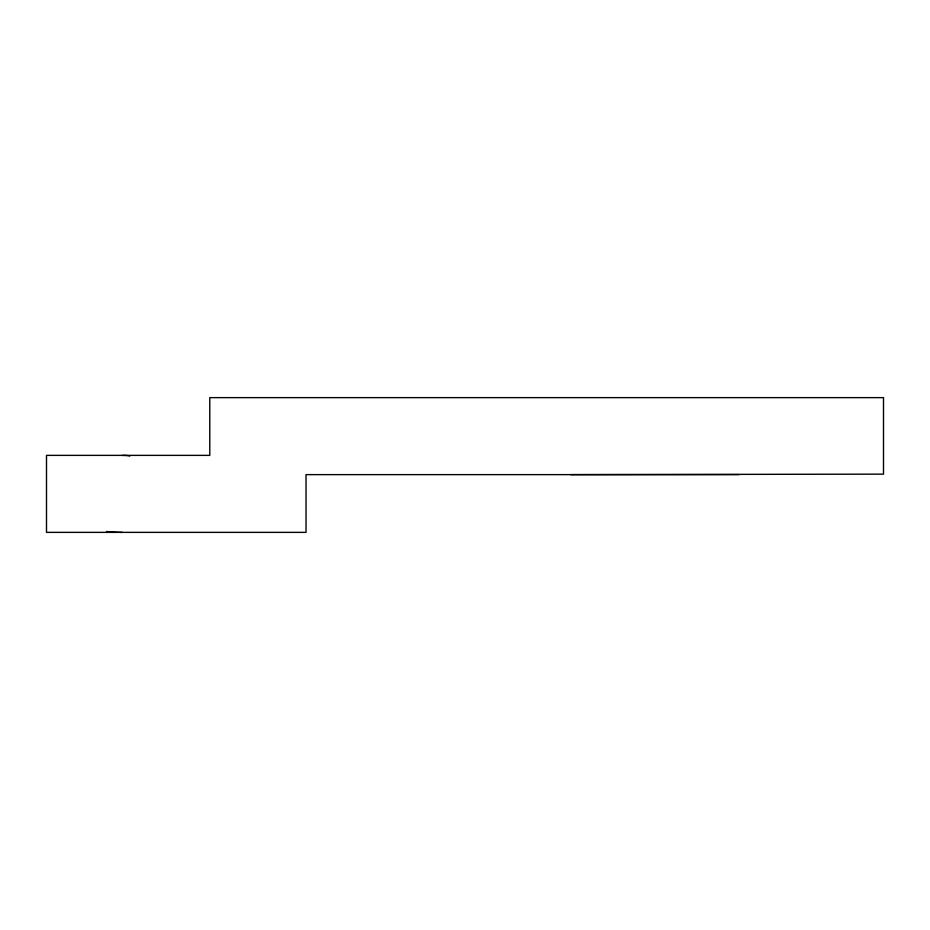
<?xml version="1.0" encoding="UTF-8"?>
<svg xmlns="http://www.w3.org/2000/svg" width="930" height="930" viewBox="0 0 930 930"><rect width="100%" height="100%" fill="white"/><g stroke="black" fill="none" stroke-linecap="round" stroke-linejoin="round"><path stroke-width="1.4" d="M570.706 474.625L883.5 474.149L883.5 397.633L209.785 397.633L209.785 455.375L46.5 455.375L46.5 532.367L306.028 532.367L306.028 474.625L739.129 474.625M122.376 532.367A26.18 2.72 6 0 1 106.427 531.483M122.376 455.386A26.18 2.72 -6 0 1 129.712 456.119"/></g></svg>
